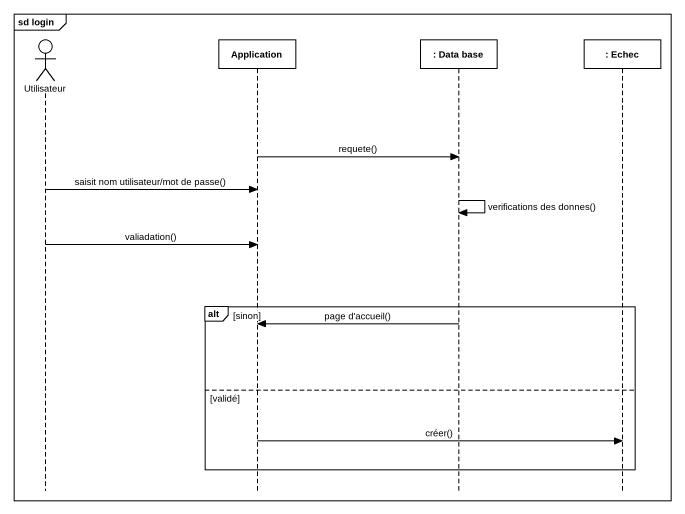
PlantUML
@startuml
mainframe sd login
hide footbox
actor Utilisateur
participant Application
participant ": Data base" as Data_base
participant ": Echec" as Echec

Application -> Data_base : requete()
Utilisateur -> Application : saisit nom utilisateur/mot de passe()
Data_base -> Data_base : verifications des donnes()
Utilisateur -> Application : valiadation()
alt sinon
  Data_base -> Application : page d'accueil()
else validé
  Application -> Echec : créer()
end
@enduml
